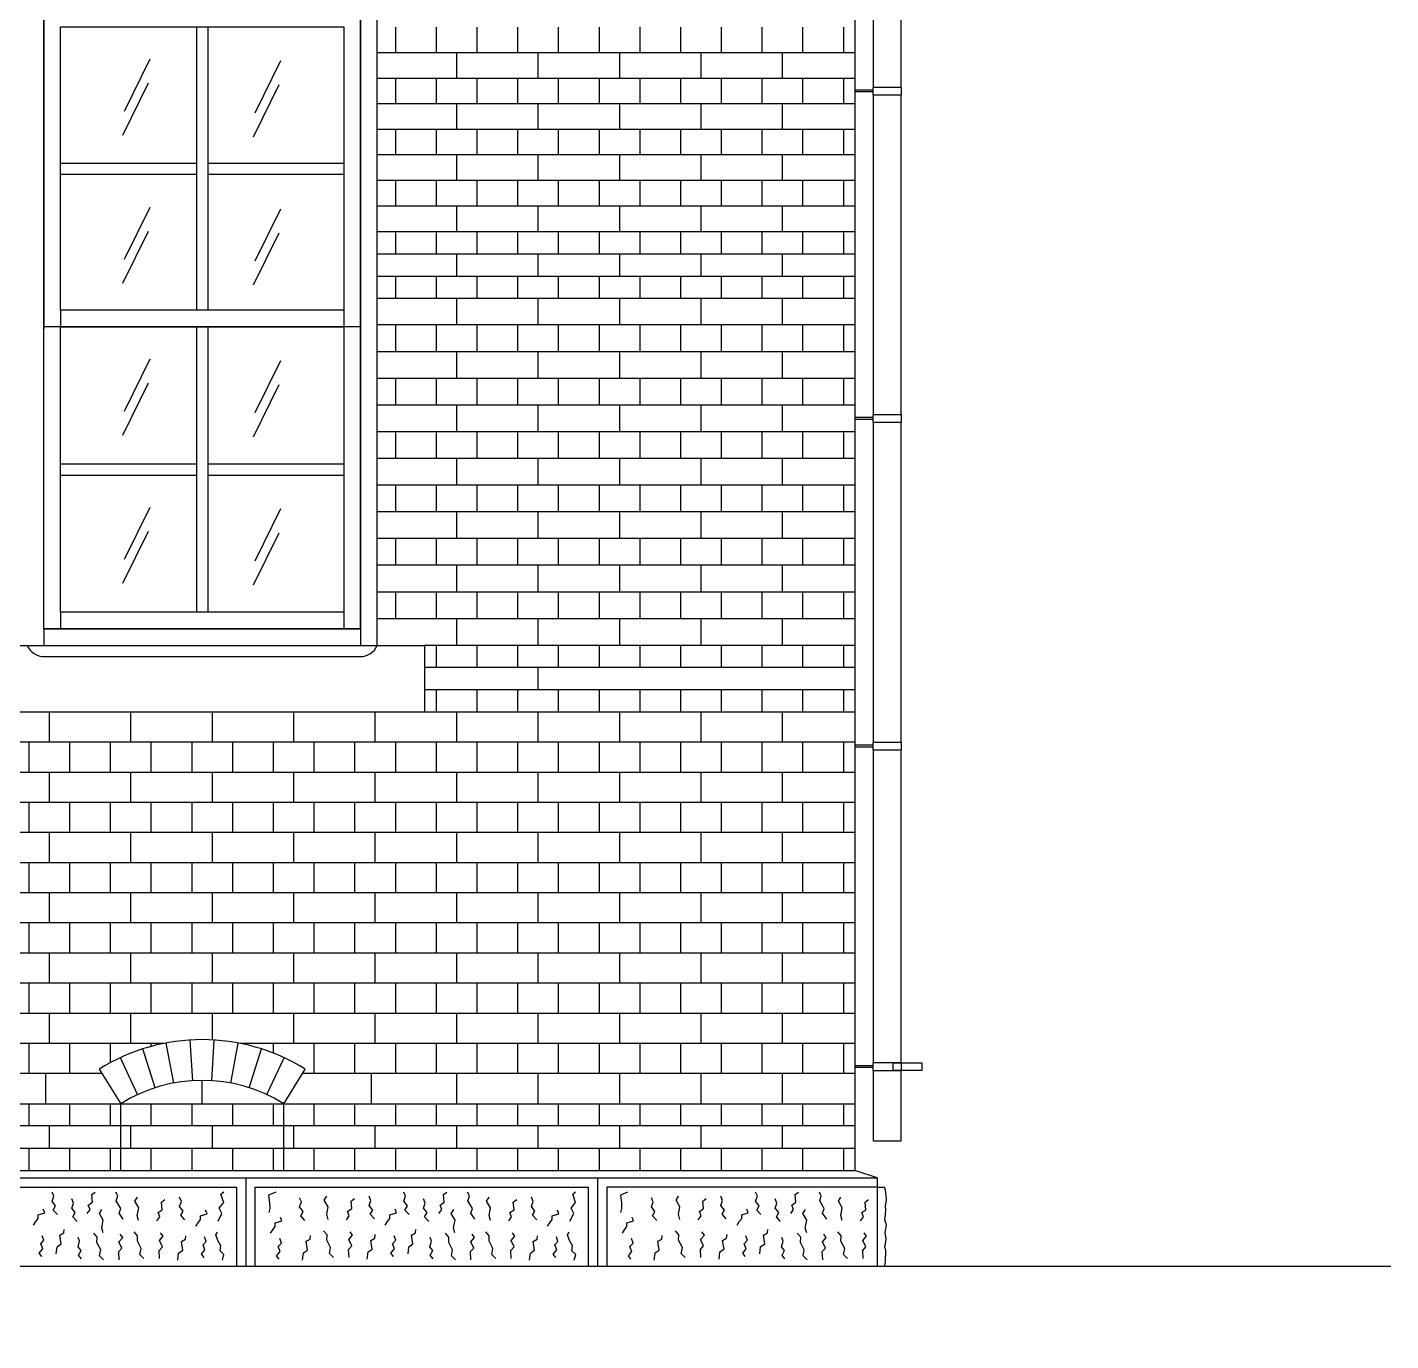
# Model space of a CAD drawing. Extents: x 138805 to 172445, y -129942 to -106182.
# Drawn here: x 151167 to 154849, y -122456 to -118910 of the extents above; entities that cross this region are included whole.
import ezdxf

# ---------------------------------------------------------------- set-up
doc = ezdxf.new("R2010")
doc.units = 0
doc.header["$LTSCALE"] = 50
doc.header["$MEASUREMENT"] = 0
for name, color, linetype in [('ele-3', 6, 'CONTINUOUS'), ('h', 5, 'CONTINUOUS'), ('HAT', 5, 'CONTINUOUS'), ('HATCH', 5, 'CONTINUOUS'), ('W-1', 3, 'CONTINUOUS'), ('W-2', 2, 'CONTINUOUS'), ('WID', 4, 'CONTINUOUS')]:
    doc.layers.add(name, color=color, linetype=linetype)

msp = doc.modelspace()

# ---------------------------------------------------------------- linework, layer by layer
at = {"layer": 'ele-3'}
for p, q in [((152112.1, -119461.3), (153402.1, -119461.3)), ((152112.1, -119521.3), (153402.1, -119521.3)), ((152112.1, -119581.3), (153402.1, -119581.3)), ((152112.1, -119641.3), (153402.1, -119641.3)), ((153402.1, -120578.8), (152239.6, -120578.8)), ((153402.1, -120638.8), (152239.6, -120638.8)), ((153402.1, -120698.8), (152239.6, -120698.8)), ((153402.1, -120758.8), (152239.6, -120758.8)), ((151562.8, -121760.5), (151542.5, -121652.4)), ((151613.9, -121754.2), (151607.1, -121644.4)), ((151665.4, -121754.2), (151672.2, -121644.4)), ((151716.5, -121760.5), (151736.8, -121652.4)), ((151464.9, -121791.9), (151418.7, -121692)), ((151512.9, -121773.1), (151479.4, -121668.4)), ((151766.4, -121773.1), (151799.9, -121668.4)), ((151814.4, -121791.9), (151860.6, -121692)), ((151361.4, -121723), (151419.6, -121816.3)), ((151859.6, -121816.3), (151917.9, -121723)), ((149269.6, -121816.3), (151419.6, -121816.3)), ((151859.6, -121816.3), (153402.1, -121816.3)), ((151419.6, -121876.3), (149269.6, -121876.3)), ((153402.1, -121876.3), (151859.6, -121876.3)), ((149269.6, -121936.3), (151419.6, -121936.3)), ((151859.6, -121936.3), (153402.1, -121936.3))]:
    msp.add_line(p, q, dxfattribs=at)
for points in [[(152162.1, -119521.3), (152162.1, -119461.3)], [(152272.1, -119521.3), (152272.1, -119461.3)], [(152382.1, -119521.3), (152382.1, -119461.3)], [(152492.1, -119521.3), (152492.1, -119461.3)], [(152602.1, -119521.3), (152602.1, -119461.3)], [(152712.1, -119521.3), (152712.1, -119461.3)], [(152822.1, -119521.3), (152822.1, -119461.3)], [(152932.1, -119521.3), (152932.1, -119461.3)], [(153042.1, -119521.3), (153042.1, -119461.3)], [(153152.1, -119521.3), (153152.1, -119461.3)], [(153262.1, -119521.3), (153262.1, -119461.3)], [(153372.1, -119521.3), (153372.1, -119461.3)], [(152327.1, -119581.3), (152327.1, -119521.3)], [(152547.1, -119581.3), (152547.1, -119521.3)], [(152767.1, -119581.3), (152767.1, -119521.3)], [(152987.1, -119581.3), (152987.1, -119521.3)], [(153207.1, -119581.3), (153207.1, -119521.3)], [(152162.1, -119641.3), (152162.1, -119581.3)], [(152272.1, -119641.3), (152272.1, -119581.3)], [(152382.1, -119641.3), (152382.1, -119581.3)], [(152492.1, -119641.3), (152492.1, -119581.3)], [(152602.1, -119641.3), (152602.1, -119581.3)], [(152712.1, -119641.3), (152712.1, -119581.3)], [(152822.1, -119641.3), (152822.1, -119581.3)], [(152932.1, -119641.3), (152932.1, -119581.3)], [(153042.1, -119641.3), (153042.1, -119581.3)], [(153152.1, -119641.3), (153152.1, -119581.3)], [(153262.1, -119641.3), (153262.1, -119581.3)], [(153372.1, -119641.3), (153372.1, -119581.3)], [(152272.1, -120638.8), (152272.1, -120578.8)], [(152382.1, -120638.8), (152382.1, -120578.8)], [(152492.1, -120638.8), (152492.1, -120578.8)], [(152602.1, -120638.8), (152602.1, -120578.8)], [(152712.1, -120638.8), (152712.1, -120578.8)], [(152822.1, -120638.8), (152822.1, -120578.8)], [(152932.1, -120638.8), (152932.1, -120578.8)], [(153042.1, -120638.8), (153042.1, -120578.8)], [(153152.1, -120638.8), (153152.1, -120578.8)], [(153262.1, -120638.8), (153262.1, -120578.8)], [(153372.1, -120638.8), (153372.1, -120578.8)], [(152547.1, -120698.8), (152547.1, -120638.8)], [(152272.1, -120758.8), (152272.1, -120698.8)], [(152382.1, -120758.8), (152382.1, -120698.8)], [(152492.1, -120758.8), (152492.1, -120698.8)], [(152602.1, -120758.8), (152602.1, -120698.8)], [(152712.1, -120758.8), (152712.1, -120698.8)], [(152822.1, -120758.8), (152822.1, -120698.8)], [(152932.1, -120758.8), (152932.1, -120698.8)], [(153042.1, -120758.8), (153042.1, -120698.8)], [(153152.1, -120758.8), (153152.1, -120698.8)], [(153262.1, -120758.8), (153262.1, -120698.8)], [(153372.1, -120758.8), (153372.1, -120698.8)], [(151172.1, -121876.3), (151172.1, -121816.3)], [(151282.1, -121876.3), (151282.1, -121816.3)], [(151392.1, -121876.3), (151392.1, -121816.3)], [(151942.1, -121876.3), (151942.1, -121816.3)], [(152052.1, -121876.3), (152052.1, -121816.3)], [(152162.1, -121876.3), (152162.1, -121816.3)], [(152272.1, -121876.3), (152272.1, -121816.3)], [(152382.1, -121876.3), (152382.1, -121816.3)], [(152492.1, -121876.3), (152492.1, -121816.3)], [(152602.1, -121876.3), (152602.1, -121816.3)], [(152712.1, -121876.3), (152712.1, -121816.3)], [(152822.1, -121876.3), (152822.1, -121816.3)], [(152932.1, -121876.3), (152932.1, -121816.3)], [(153042.1, -121876.3), (153042.1, -121816.3)], [(153152.1, -121876.3), (153152.1, -121816.3)], [(153262.1, -121876.3), (153262.1, -121816.3)], [(153372.1, -121876.3), (153372.1, -121816.3)], [(151227.1, -121936.3), (151227.1, -121876.3)], [(151887.1, -121936.3), (151887.1, -121876.3)], [(152107.1, -121936.3), (152107.1, -121876.3)], [(152327.1, -121936.3), (152327.1, -121876.3)], [(152547.1, -121936.3), (152547.1, -121876.3)], [(152767.1, -121936.3), (152767.1, -121876.3)], [(152987.1, -121936.3), (152987.1, -121876.3)], [(153207.1, -121936.3), (153207.1, -121876.3)], [(151172.1, -121996.3), (151172.1, -121936.3)], [(151282.1, -121996.3), (151282.1, -121936.3)], [(151392.1, -121996.3), (151392.1, -121936.3)], [(151942.1, -121996.3), (151942.1, -121936.3)], [(152052.1, -121996.3), (152052.1, -121936.3)], [(152162.1, -121996.3), (152162.1, -121936.3)], [(152272.1, -121996.3), (152272.1, -121936.3)], [(152382.1, -121996.3), (152382.1, -121936.3)], [(152492.1, -121996.3), (152492.1, -121936.3)], [(152602.1, -121996.3), (152602.1, -121936.3)], [(152712.1, -121996.3), (152712.1, -121936.3)], [(152822.1, -121996.3), (152822.1, -121936.3)], [(152932.1, -121996.3), (152932.1, -121936.3)], [(153042.1, -121996.3), (153042.1, -121936.3)], [(153152.1, -121996.3), (153152.1, -121936.3)], [(153262.1, -121996.3), (153262.1, -121936.3)], [(153372.1, -121996.3), (153372.1, -121936.3)]]:
    msp.add_lwpolyline(points, dxfattribs=at)
for radius in [525.7, 415.7]:
    msp.add_arc((151639.6, -122169), radius, 58.0436, 121.9564, dxfattribs=at)
at = {"layer": 'h'}
for p, q in [((151498.5, -118996), (151428.9, -119136.7)), ((151851.4, -119000.4), (151781.8, -119141.1)), ((153402.1, -118978.6), (152112.1, -118978.6)), ((151493.7, -119060.8), (151424.1, -119201.5)), ((151846.7, -119065.3), (151777.1, -119206)), ((153402.1, -119047.5), (152112.1, -119047.5)), ((153402.1, -119116.5), (152112.1, -119116.5)), ((153402.1, -119185.5), (152112.1, -119185.5)), ((153402.1, -119254.4), (152112.1, -119254.4)), ((153402.1, -119323.4), (152112.1, -119323.4)), ((151498.5, -119396), (151428.9, -119536.7)), ((151851.4, -119400.4), (151781.8, -119541.1)), ((153402.1, -119392.4), (152112.1, -119392.4)), ((151493.7, -119460.8), (151424.1, -119601.5)), ((151846.7, -119465.3), (151777.1, -119606)), ((153402.1, -119713.5), (152112.1, -119713.5)), ((151498.5, -119806), (151428.9, -119946.7)), ((151851.4, -119810.4), (151781.8, -119951.1)), ((153402.1, -119785.6), (152112.1, -119785.6)), ((151493.7, -119870.8), (151424.1, -120011.5)), ((151846.7, -119875.3), (151777.1, -120016)), ((153402.1, -119857.7), (152112.1, -119857.7)), ((153402.1, -119929.8), (152112.1, -119929.8)), ((153402.1, -120001.9), (152112.1, -120001.9)), ((153402.1, -120074), (152112.1, -120074)), ((153402.1, -120146.1), (152112.1, -120146.1)), ((151498.5, -120206), (151428.9, -120346.7)), ((151851.4, -120210.4), (151781.8, -120351.1)), ((153402.1, -120218.2), (152112.1, -120218.2)), ((151493.7, -120270.8), (151424.1, -120411.5)), ((151846.7, -120275.3), (151777.1, -120416)), ((153402.1, -120290.3), (152112.1, -120290.3)), ((153402.1, -120362.4), (152112.1, -120362.4)), ((153402.1, -120434.6), (152112.1, -120434.6)), ((153402.1, -120506.7), (152112.1, -120506.7)), ((153402.1, -120840.1), (148149.6, -120840.1)), ((153402.1, -120921.5), (148149.6, -120921.5)), ((153402.1, -121002.8), (148149.6, -121002.8)), ((153402.1, -121084.2), (148149.6, -121084.2)), ((153402.1, -121165.5), (148149.6, -121165.5)), ((153402.1, -121246.9), (148149.6, -121246.9)), ((153402.1, -121328.2), (148149.6, -121328.2)), ((153402.1, -121409.6), (148149.6, -121409.6)), ((153402.1, -121490.9), (148149.6, -121490.9)), ((153402.1, -121572.3), (148149.6, -121572.3)), ((151536.1, -121653.6), (149153.1, -121653.6)), ((153402.1, -121653.6), (151743.1, -121653.6)), ((151368.9, -121735), (149320.4, -121735)), ((153402.1, -121735), (151910.4, -121735))]:
    msp.add_line(p, q, dxfattribs=at)
for points in [[(152162.1, -118978.6), (152162.1, -118909.6)], [(152272.1, -118978.6), (152272.1, -118909.6)], [(152382.1, -118978.6), (152382.1, -118909.6)], [(152492.1, -118978.6), (152492.1, -118909.6)], [(152602.1, -118978.6), (152602.1, -118909.6)], [(152712.1, -118978.6), (152712.1, -118909.6)], [(152822.1, -118978.6), (152822.1, -118909.6)], [(152932.1, -118978.6), (152932.1, -118909.6)], [(153042.1, -118978.6), (153042.1, -118909.6)], [(153152.1, -118978.6), (153152.1, -118909.6)], [(153262.1, -118978.6), (153262.1, -118909.6)], [(153372.1, -118978.6), (153372.1, -118909.6)], [(152327.1, -119047.5), (152327.1, -118978.6)], [(152547.1, -119047.5), (152547.1, -118978.6)], [(152767.1, -119047.5), (152767.1, -118978.6)], [(152987.1, -119047.5), (152987.1, -118978.6)], [(153207.1, -119047.5), (153207.1, -118978.6)], [(152162.1, -119116.5), (152162.1, -119047.5)], [(152272.1, -119116.5), (152272.1, -119047.5)], [(152382.1, -119116.5), (152382.1, -119047.5)], [(152492.1, -119116.5), (152492.1, -119047.5)], [(152602.1, -119116.5), (152602.1, -119047.5)], [(152712.1, -119116.5), (152712.1, -119047.5)], [(152822.1, -119116.5), (152822.1, -119047.5)], [(152932.1, -119116.5), (152932.1, -119047.5)], [(153042.1, -119116.5), (153042.1, -119047.5)], [(153152.1, -119116.5), (153152.1, -119047.5)], [(153262.1, -119116.5), (153262.1, -119047.5)], [(153372.1, -119116.5), (153372.1, -119047.5)], [(152327.1, -119185.5), (152327.1, -119116.5)], [(152547.1, -119185.5), (152547.1, -119116.5)], [(152767.1, -119185.5), (152767.1, -119116.5)], [(152987.1, -119185.5), (152987.1, -119116.5)], [(153207.1, -119185.5), (153207.1, -119116.5)], [(152162.1, -119254.4), (152162.1, -119185.5)], [(152272.1, -119254.4), (152272.1, -119185.5)], [(152382.1, -119254.4), (152382.1, -119185.5)], [(152492.1, -119254.4), (152492.1, -119185.5)], [(152602.1, -119254.4), (152602.1, -119185.5)], [(152712.1, -119254.4), (152712.1, -119185.5)], [(152822.1, -119254.4), (152822.1, -119185.5)], [(152932.1, -119254.4), (152932.1, -119185.5)], [(153042.1, -119254.4), (153042.1, -119185.5)], [(153152.1, -119254.4), (153152.1, -119185.5)], [(153262.1, -119254.4), (153262.1, -119185.5)], [(153372.1, -119254.4), (153372.1, -119185.5)], [(152327.1, -119323.4), (152327.1, -119254.4)], [(152547.1, -119323.4), (152547.1, -119254.4)], [(152767.1, -119323.4), (152767.1, -119254.4)], [(152987.1, -119323.4), (152987.1, -119254.4)], [(153207.1, -119323.4), (153207.1, -119254.4)], [(152162.1, -119392.4), (152162.1, -119323.4)], [(152272.1, -119392.4), (152272.1, -119323.4)], [(152382.1, -119392.4), (152382.1, -119323.4)], [(152492.1, -119392.4), (152492.1, -119323.4)], [(152602.1, -119392.4), (152602.1, -119323.4)], [(152712.1, -119392.4), (152712.1, -119323.4)], [(152822.1, -119392.4), (152822.1, -119323.4)], [(152932.1, -119392.4), (152932.1, -119323.4)], [(153042.1, -119392.4), (153042.1, -119323.4)], [(153152.1, -119392.4), (153152.1, -119323.4)], [(153262.1, -119392.4), (153262.1, -119323.4)], [(153372.1, -119392.4), (153372.1, -119323.4)], [(152327.1, -119461.3), (152327.1, -119392.4)], [(152547.1, -119461.3), (152547.1, -119392.4)], [(152767.1, -119461.3), (152767.1, -119392.4)], [(152987.1, -119461.3), (152987.1, -119392.4)], [(153207.1, -119461.3), (153207.1, -119392.4)], [(152327.1, -119713.5), (152327.1, -119641.3)], [(152547.1, -119713.5), (152547.1, -119641.3)], [(152767.1, -119713.5), (152767.1, -119641.3)], [(152987.1, -119713.5), (152987.1, -119641.3)], [(153207.1, -119713.5), (153207.1, -119641.3)], [(152162.1, -119785.6), (152162.1, -119713.5)], [(152272.1, -119785.6), (152272.1, -119713.5)], [(152382.1, -119785.6), (152382.1, -119713.5)], [(152492.1, -119785.6), (152492.1, -119713.5)], [(152602.1, -119785.6), (152602.1, -119713.5)], [(152712.1, -119785.6), (152712.1, -119713.5)], [(152822.1, -119785.6), (152822.1, -119713.5)], [(152932.1, -119785.6), (152932.1, -119713.5)], [(153042.1, -119785.6), (153042.1, -119713.5)], [(153152.1, -119785.6), (153152.1, -119713.5)], [(153262.1, -119785.6), (153262.1, -119713.5)], [(153372.1, -119785.6), (153372.1, -119713.5)], [(152327.1, -119857.7), (152327.1, -119785.6)], [(152547.1, -119857.7), (152547.1, -119785.6)], [(152767.1, -119857.7), (152767.1, -119785.6)], [(152987.1, -119857.7), (152987.1, -119785.6)], [(153207.1, -119857.7), (153207.1, -119785.6)], [(152162.1, -119929.8), (152162.1, -119857.7)], [(152272.1, -119929.8), (152272.1, -119857.7)], [(152382.1, -119929.8), (152382.1, -119857.7)], [(152492.1, -119929.8), (152492.1, -119857.7)], [(152602.1, -119929.8), (152602.1, -119857.7)], [(152712.1, -119929.8), (152712.1, -119857.7)], [(152822.1, -119929.8), (152822.1, -119857.7)], [(152932.1, -119929.8), (152932.1, -119857.7)], [(153042.1, -119929.8), (153042.1, -119857.7)], [(153152.1, -119929.8), (153152.1, -119857.7)], [(153262.1, -119929.8), (153262.1, -119857.7)], [(153372.1, -119929.8), (153372.1, -119857.7)], [(152327.1, -120001.9), (152327.1, -119929.8)], [(152547.1, -120001.9), (152547.1, -119929.8)], [(152767.1, -120001.9), (152767.1, -119929.8)], [(152987.1, -120001.9), (152987.1, -119929.8)], [(153207.1, -120001.9), (153207.1, -119929.8)], [(152162.1, -120074), (152162.1, -120001.9)], [(152272.1, -120074), (152272.1, -120001.9)], [(152382.1, -120074), (152382.1, -120001.9)], [(152492.1, -120074), (152492.1, -120001.9)], [(152602.1, -120074), (152602.1, -120001.9)], [(152712.1, -120074), (152712.1, -120001.9)], [(152822.1, -120074), (152822.1, -120001.9)], [(152932.1, -120074), (152932.1, -120001.9)], [(153042.1, -120074), (153042.1, -120001.9)], [(153152.1, -120074), (153152.1, -120001.9)], [(153262.1, -120074), (153262.1, -120001.9)], [(153372.1, -120074), (153372.1, -120001.9)], [(152327.1, -120146.1), (152327.1, -120074)], [(152547.1, -120146.1), (152547.1, -120074)], [(152767.1, -120146.1), (152767.1, -120074)], [(152987.1, -120146.1), (152987.1, -120074)], [(153207.1, -120146.1), (153207.1, -120074)], [(152162.1, -120218.2), (152162.1, -120146.1)], [(152272.1, -120218.2), (152272.1, -120146.1)], [(152382.1, -120218.2), (152382.1, -120146.1)], [(152492.1, -120218.2), (152492.1, -120146.1)], [(152602.1, -120218.2), (152602.1, -120146.1)], [(152712.1, -120218.2), (152712.1, -120146.1)], [(152822.1, -120218.2), (152822.1, -120146.1)], [(152932.1, -120218.2), (152932.1, -120146.1)], [(153042.1, -120218.2), (153042.1, -120146.1)], [(153152.1, -120218.2), (153152.1, -120146.1)], [(153262.1, -120218.2), (153262.1, -120146.1)], [(153372.1, -120218.2), (153372.1, -120146.1)], [(152327.1, -120290.3), (152327.1, -120218.2)], [(152547.1, -120290.3), (152547.1, -120218.2)], [(152767.1, -120290.3), (152767.1, -120218.2)], [(152987.1, -120290.3), (152987.1, -120218.2)], [(153207.1, -120290.3), (153207.1, -120218.2)], [(152162.1, -120362.4), (152162.1, -120290.3)], [(152272.1, -120362.4), (152272.1, -120290.3)], [(152382.1, -120362.4), (152382.1, -120290.3)], [(152492.1, -120362.4), (152492.1, -120290.3)], [(152602.1, -120362.4), (152602.1, -120290.3)], [(152712.1, -120362.4), (152712.1, -120290.3)], [(152822.1, -120362.4), (152822.1, -120290.3)], [(152932.1, -120362.4), (152932.1, -120290.3)], [(153042.1, -120362.4), (153042.1, -120290.3)], [(153152.1, -120362.4), (153152.1, -120290.3)], [(153262.1, -120362.4), (153262.1, -120290.3)], [(153372.1, -120362.4), (153372.1, -120290.3)], [(152327.1, -120434.6), (152327.1, -120362.4)], [(152547.1, -120434.6), (152547.1, -120362.4)], [(152767.1, -120434.6), (152767.1, -120362.4)], [(152987.1, -120434.6), (152987.1, -120362.4)], [(153207.1, -120434.6), (153207.1, -120362.4)], [(152162.1, -120506.7), (152162.1, -120434.6)], [(152272.1, -120506.7), (152272.1, -120434.6)], [(152382.1, -120506.7), (152382.1, -120434.6)], [(152492.1, -120506.7), (152492.1, -120434.6)], [(152602.1, -120506.7), (152602.1, -120434.6)], [(152712.1, -120506.7), (152712.1, -120434.6)], [(152822.1, -120506.7), (152822.1, -120434.6)], [(152932.1, -120506.7), (152932.1, -120434.6)], [(153042.1, -120506.7), (153042.1, -120434.6)], [(153152.1, -120506.7), (153152.1, -120434.6)], [(153262.1, -120506.7), (153262.1, -120434.6)], [(153372.1, -120506.7), (153372.1, -120434.6)], [(152327.1, -120578.8), (152327.1, -120506.7)], [(152547.1, -120578.8), (152547.1, -120506.7)], [(152767.1, -120578.8), (152767.1, -120506.7)], [(152987.1, -120578.8), (152987.1, -120506.7)], [(153207.1, -120578.8), (153207.1, -120506.7)], [(151227.1, -120840.1), (151227.1, -120758.8)], [(151447.1, -120840.1), (151447.1, -120758.8)], [(151667.1, -120840.1), (151667.1, -120758.8)], [(151887.1, -120840.1), (151887.1, -120758.8)], [(152107.1, -120840.1), (152107.1, -120758.8)], [(152327.1, -120840.1), (152327.1, -120758.8)], [(152547.1, -120840.1), (152547.1, -120758.8)], [(152767.1, -120840.1), (152767.1, -120758.8)], [(152987.1, -120840.1), (152987.1, -120758.8)], [(153207.1, -120840.1), (153207.1, -120758.8)], [(151172.1, -120921.5), (151172.1, -120840.1)], [(151282.1, -120921.5), (151282.1, -120840.1)], [(151392.1, -120921.5), (151392.1, -120840.1)], [(151502.1, -120921.5), (151502.1, -120840.1)], [(151612.1, -120921.5), (151612.1, -120840.1)], [(151722.1, -120921.5), (151722.1, -120840.1)], [(151832.1, -120921.5), (151832.1, -120840.1)], [(151942.1, -120921.5), (151942.1, -120840.1)], [(152052.1, -120921.5), (152052.1, -120840.1)], [(152162.1, -120921.5), (152162.1, -120840.1)], [(152272.1, -120921.5), (152272.1, -120840.1)], [(152382.1, -120921.5), (152382.1, -120840.1)], [(152492.1, -120921.5), (152492.1, -120840.1)], [(152602.1, -120921.5), (152602.1, -120840.1)], [(152712.1, -120921.5), (152712.1, -120840.1)], [(152822.1, -120921.5), (152822.1, -120840.1)], [(152932.1, -120921.5), (152932.1, -120840.1)], [(153042.1, -120921.5), (153042.1, -120840.1)], [(153152.1, -120921.5), (153152.1, -120840.1)], [(153262.1, -120921.5), (153262.1, -120840.1)], [(153372.1, -120921.5), (153372.1, -120840.1)], [(151227.1, -121002.8), (151227.1, -120921.5)], [(151447.1, -121002.8), (151447.1, -120921.5)], [(151667.1, -121002.8), (151667.1, -120921.5)], [(151887.1, -121002.8), (151887.1, -120921.5)], [(152107.1, -121002.8), (152107.1, -120921.5)], [(152327.1, -121002.8), (152327.1, -120921.5)], [(152547.1, -121002.8), (152547.1, -120921.5)], [(152767.1, -121002.8), (152767.1, -120921.5)], [(152987.1, -121002.8), (152987.1, -120921.5)], [(153207.1, -121002.8), (153207.1, -120921.5)], [(151172.1, -121084.2), (151172.1, -121002.8)], [(151282.1, -121084.2), (151282.1, -121002.8)], [(151392.1, -121084.2), (151392.1, -121002.8)], [(151502.1, -121084.2), (151502.1, -121002.8)], [(151612.1, -121084.2), (151612.1, -121002.8)], [(151722.1, -121084.2), (151722.1, -121002.8)], [(151832.1, -121084.2), (151832.1, -121002.8)], [(151942.1, -121084.2), (151942.1, -121002.8)], [(152052.1, -121084.2), (152052.1, -121002.8)], [(152162.1, -121084.2), (152162.1, -121002.8)], [(152272.1, -121084.2), (152272.1, -121002.8)], [(152382.1, -121084.2), (152382.1, -121002.8)], [(152492.1, -121084.2), (152492.1, -121002.8)], [(152602.1, -121084.2), (152602.1, -121002.8)], [(152712.1, -121084.2), (152712.1, -121002.8)], [(152822.1, -121084.2), (152822.1, -121002.8)], [(152932.1, -121084.2), (152932.1, -121002.8)], [(153042.1, -121084.2), (153042.1, -121002.8)], [(153152.1, -121084.2), (153152.1, -121002.8)], [(153262.1, -121084.2), (153262.1, -121002.8)], [(153372.1, -121084.2), (153372.1, -121002.8)], [(151227.1, -121165.5), (151227.1, -121084.2)], [(151447.1, -121165.5), (151447.1, -121084.2)], [(151667.1, -121165.5), (151667.1, -121084.2)], [(151887.1, -121165.5), (151887.1, -121084.2)], [(152107.1, -121165.5), (152107.1, -121084.2)], [(152327.1, -121165.5), (152327.1, -121084.2)], [(152547.1, -121165.5), (152547.1, -121084.2)], [(152767.1, -121165.5), (152767.1, -121084.2)], [(152987.1, -121165.5), (152987.1, -121084.2)], [(153207.1, -121165.5), (153207.1, -121084.2)], [(151172.1, -121246.9), (151172.1, -121165.5)], [(151282.1, -121246.9), (151282.1, -121165.5)], [(151392.1, -121246.9), (151392.1, -121165.5)], [(151502.1, -121246.9), (151502.1, -121165.5)], [(151612.1, -121246.9), (151612.1, -121165.5)], [(151722.1, -121246.9), (151722.1, -121165.5)], [(151832.1, -121246.9), (151832.1, -121165.5)], [(151942.1, -121246.9), (151942.1, -121165.5)], [(152052.1, -121246.9), (152052.1, -121165.5)], [(152162.1, -121246.9), (152162.1, -121165.5)], [(152272.1, -121246.9), (152272.1, -121165.5)], [(152382.1, -121246.9), (152382.1, -121165.5)], [(152492.1, -121246.9), (152492.1, -121165.5)], [(152602.1, -121246.9), (152602.1, -121165.5)], [(152712.1, -121246.9), (152712.1, -121165.5)], [(152822.1, -121246.9), (152822.1, -121165.5)], [(152932.1, -121246.9), (152932.1, -121165.5)], [(153042.1, -121246.9), (153042.1, -121165.5)], [(153152.1, -121246.9), (153152.1, -121165.5)], [(153262.1, -121246.9), (153262.1, -121165.5)], [(153372.1, -121246.9), (153372.1, -121165.5)], [(151227.1, -121328.2), (151227.1, -121246.9)], [(151447.1, -121328.2), (151447.1, -121246.9)], [(151667.1, -121328.2), (151667.1, -121246.9)], [(151887.1, -121328.2), (151887.1, -121246.9)], [(152107.1, -121328.2), (152107.1, -121246.9)], [(152327.1, -121328.2), (152327.1, -121246.9)], [(152547.1, -121328.2), (152547.1, -121246.9)], [(152767.1, -121328.2), (152767.1, -121246.9)], [(152987.1, -121328.2), (152987.1, -121246.9)], [(153207.1, -121328.2), (153207.1, -121246.9)], [(151172.1, -121409.6), (151172.1, -121328.2)], [(151282.1, -121409.6), (151282.1, -121328.2)], [(151392.1, -121409.6), (151392.1, -121328.2)], [(151502.1, -121409.6), (151502.1, -121328.2)], [(151612.1, -121409.6), (151612.1, -121328.2)], [(151722.1, -121409.6), (151722.1, -121328.2)], [(151832.1, -121409.6), (151832.1, -121328.2)], [(151942.1, -121409.6), (151942.1, -121328.2)], [(152052.1, -121409.6), (152052.1, -121328.2)], [(152162.1, -121409.6), (152162.1, -121328.2)], [(152272.1, -121409.6), (152272.1, -121328.2)], [(152382.1, -121409.6), (152382.1, -121328.2)], [(152492.1, -121409.6), (152492.1, -121328.2)], [(152602.1, -121409.6), (152602.1, -121328.2)], [(152712.1, -121409.6), (152712.1, -121328.2)], [(152822.1, -121409.6), (152822.1, -121328.2)], [(152932.1, -121409.6), (152932.1, -121328.2)], [(153042.1, -121409.6), (153042.1, -121328.2)], [(153152.1, -121409.6), (153152.1, -121328.2)], [(153262.1, -121409.6), (153262.1, -121328.2)], [(153372.1, -121409.6), (153372.1, -121328.2)], [(151227.1, -121490.9), (151227.1, -121409.6)], [(151447.1, -121490.9), (151447.1, -121409.6)], [(151667.1, -121490.9), (151667.1, -121409.6)], [(151887.1, -121490.9), (151887.1, -121409.6)], [(152107.1, -121490.9), (152107.1, -121409.6)], [(152327.1, -121490.9), (152327.1, -121409.6)], [(152547.1, -121490.9), (152547.1, -121409.6)], [(152767.1, -121490.9), (152767.1, -121409.6)], [(152987.1, -121490.9), (152987.1, -121409.6)], [(153207.1, -121490.9), (153207.1, -121409.6)], [(151172.1, -121572.3), (151172.1, -121490.9)], [(151282.1, -121572.3), (151282.1, -121490.9)], [(151392.1, -121572.3), (151392.1, -121490.9)], [(151502.1, -121572.3), (151502.1, -121490.9)], [(151612.1, -121572.3), (151612.1, -121490.9)], [(151722.1, -121572.3), (151722.1, -121490.9)], [(151832.1, -121572.3), (151832.1, -121490.9)], [(151942.1, -121572.3), (151942.1, -121490.9)], [(152052.1, -121572.3), (152052.1, -121490.9)], [(152162.1, -121572.3), (152162.1, -121490.9)], [(152272.1, -121572.3), (152272.1, -121490.9)], [(152382.1, -121572.3), (152382.1, -121490.9)], [(152492.1, -121572.3), (152492.1, -121490.9)], [(152602.1, -121572.3), (152602.1, -121490.9)], [(152712.1, -121572.3), (152712.1, -121490.9)], [(152822.1, -121572.3), (152822.1, -121490.9)], [(152932.1, -121572.3), (152932.1, -121490.9)], [(153042.1, -121572.3), (153042.1, -121490.9)], [(153152.1, -121572.3), (153152.1, -121490.9)], [(153262.1, -121572.3), (153262.1, -121490.9)], [(153372.1, -121572.3), (153372.1, -121490.9)], [(151227.1, -121653.6), (151227.1, -121572.3)], [(151447.1, -121653.6), (151447.1, -121572.3)], [(151667.1, -121644.1), (151667.1, -121572.3)], [(151887.1, -121653.6), (151887.1, -121572.3)], [(152107.1, -121653.6), (152107.1, -121572.3)], [(152327.1, -121653.6), (152327.1, -121572.3)], [(152547.1, -121653.6), (152547.1, -121572.3)], [(152767.1, -121653.6), (152767.1, -121572.3)], [(152987.1, -121653.6), (152987.1, -121572.3)], [(153207.1, -121653.6), (153207.1, -121572.3)], [(151172.1, -121735), (151172.1, -121653.6)], [(151282.1, -121735), (151282.1, -121653.6)], [(151392.1, -121705.3), (151392.1, -121653.6)], [(151502.1, -121661.7), (151502.1, -121653.6)], [(151832.1, -121679.9), (151832.1, -121653.6)], [(151942.1, -121735), (151942.1, -121653.6)], [(152052.1, -121735), (152052.1, -121653.6)], [(152162.1, -121735), (152162.1, -121653.6)], [(152272.1, -121735), (152272.1, -121653.6)], [(152382.1, -121735), (152382.1, -121653.6)], [(152492.1, -121735), (152492.1, -121653.6)], [(152602.1, -121735), (152602.1, -121653.6)], [(152712.1, -121735), (152712.1, -121653.6)], [(152822.1, -121735), (152822.1, -121653.6)], [(152932.1, -121735), (152932.1, -121653.6)], [(153042.1, -121735), (153042.1, -121653.6)], [(153152.1, -121735), (153152.1, -121653.6)], [(153262.1, -121735), (153262.1, -121653.6)], [(153372.1, -121735), (153372.1, -121653.6)], [(151217.1, -121816.3), (151217.1, -121735)], [(152097.1, -121816.3), (152097.1, -121735)], [(152327.1, -121816.3), (152327.1, -121735)], [(152547.1, -121816.3), (152547.1, -121735)], [(152767.1, -121816.3), (152767.1, -121735)], [(152987.1, -121816.3), (152987.1, -121735)], [(153207.1, -121816.3), (153207.1, -121735)], [(151248.5, -122115.7), (151237.2, -122103.4), (151243.7, -122092), (151234, -122079.7), (151238.8, -122066.2), (151234, -122054.9)], [(151329, -122112.7), (151336.6, -122101.6), (151332, -122089.9), (151343.2, -122082.2), (151341.2, -122061.9), (151350.3, -122054.8)], [(151426.1, -122128.3), (151414.9, -122111.6), (151419.7, -122099.7), (151407.4, -122078.7), (151411.5, -122065.1), (151406.4, -122054.9)], [(151682.4, -122133.1), (151693, -122112.4), (151685.8, -122098.4), (151697.8, -122083), (151690.1, -122060.4), (151697.8, -122054.1)], [(151838.4, -122054.8), (151819, -122063.4), (151821.7, -122084.4), (151822.2, -122099), (151819.5, -122109.7)], [(152198.5, -122115.7), (152187.2, -122103.4), (152193.7, -122092), (152184, -122079.7), (152188.8, -122066.2), (152184, -122054.9)], [(152279, -122112.7), (152286.6, -122101.6), (152282, -122089.9), (152293.2, -122082.2), (152291.2, -122061.9), (152300.3, -122054.8)], [(152376.1, -122128.3), (152364.9, -122111.6), (152369.7, -122099.7), (152357.4, -122078.7), (152361.5, -122065.1), (152356.4, -122054.9)], [(152632.4, -122133.1), (152643, -122112.4), (152635.8, -122098.4), (152647.8, -122083), (152640.1, -122060.4), (152647.8, -122054.1)], [(152788.4, -122054.8), (152769, -122063.4), (152771.7, -122084.4), (152772.2, -122099), (152769.5, -122109.7)], [(153148.5, -122115.7), (153137.2, -122103.4), (153143.7, -122092), (153134, -122079.7), (153138.8, -122066.2), (153134, -122054.9)], [(153229, -122112.7), (153236.6, -122101.6), (153232, -122089.9), (153243.2, -122082.2), (153241.2, -122061.9), (153250.3, -122054.8)], [(153326.1, -122128.3), (153314.9, -122111.6), (153319.7, -122099.7), (153307.4, -122078.7), (153311.5, -122065.1), (153306.4, -122054.9)], [(151184.1, -122143.9), (151190.1, -122134.8), (151196.5, -122126.2), (151196.5, -122116.5), (151214.3, -122111.1), (151210.5, -122101.4)], [(151301.6, -122134.1), (151290.3, -122121.7), (151296.8, -122110.4), (151287.1, -122098), (151291.9, -122084.6), (151287.1, -122073.2)], [(151372.1, -122165.2), (151368.4, -122151.1), (151372.4, -122130.8), (151361.8, -122113), (151368.8, -122102.2)], [(151467.8, -122131.9), (151464.2, -122117.8), (151468.1, -122097.6), (151457.6, -122079.7), (151464.6, -122068.9)], [(151517.5, -122133), (151525.1, -122121.8), (151520.6, -122110.2), (151531.8, -122102.5), (151529.7, -122082.2), (151538.9, -122075.1)], [(151593.1, -122129.9), (151581.8, -122117.5), (151588.2, -122106.2), (151578.5, -122093.8), (151583.4, -122080.3), (151578.5, -122069)], [(151917.1, -122131.3), (151905.8, -122118.9), (151912.3, -122107.6), (151902.6, -122095.2), (151907.4, -122081.7), (151902.6, -122070.4)], [(151979.6, -122129.1), (151975.9, -122115), (151979.9, -122094.8), (151969.3, -122076.9), (151976.3, -122066.1)], [(152029.3, -122130.2), (152036.9, -122119), (152032.3, -122107.3), (152043.5, -122099.7), (152041.5, -122079.4), (152050.6, -122072.3)], [(152104.8, -122127), (152093.5, -122114.7), (152100, -122103.4), (152090.3, -122091), (152095.1, -122077.5), (152090.3, -122066.2)], [(152134.1, -122143.9), (152140.1, -122134.8), (152146.5, -122126.2), (152146.5, -122116.5), (152164.3, -122111.1), (152160.5, -122101.4)], [(152251.6, -122134.1), (152240.3, -122121.7), (152246.8, -122110.4), (152237.1, -122098), (152241.9, -122084.6), (152237.1, -122073.2)], [(152322.1, -122165.2), (152318.4, -122151.1), (152322.4, -122130.8), (152311.8, -122113), (152318.8, -122102.2)], [(152417.8, -122131.9), (152414.2, -122117.8), (152418.1, -122097.6), (152407.6, -122079.7), (152414.6, -122068.9)], [(152467.5, -122133), (152475.1, -122121.8), (152470.6, -122110.2), (152481.8, -122102.5), (152479.7, -122082.2), (152488.9, -122075.1)], [(152543.1, -122129.9), (152531.8, -122117.5), (152538.2, -122106.2), (152528.5, -122093.8), (152533.4, -122080.3), (152528.5, -122069)], [(152867.1, -122131.3), (152855.8, -122118.9), (152862.3, -122107.6), (152852.6, -122095.2), (152857.4, -122081.7), (152852.6, -122070.4)], [(152929.6, -122129.1), (152925.9, -122115), (152929.9, -122094.8), (152919.3, -122076.9), (152926.3, -122066.1)], [(152979.3, -122130.2), (152986.9, -122119), (152982.3, -122107.3), (152993.5, -122099.7), (152991.5, -122079.4), (153000.6, -122072.3)], [(153054.8, -122127), (153043.5, -122114.7), (153050, -122103.4), (153040.3, -122091), (153045.1, -122077.5), (153040.3, -122066.2)], [(153084.1, -122143.9), (153090.1, -122134.8), (153096.5, -122126.2), (153096.5, -122116.5), (153114.3, -122111.1), (153110.5, -122101.4)], [(153201.6, -122134.1), (153190.3, -122121.7), (153196.8, -122110.4), (153187.1, -122098), (153191.9, -122084.6), (153187.1, -122073.2)], [(153272.1, -122165.2), (153268.4, -122151.1), (153272.4, -122130.8), (153261.8, -122113), (153268.8, -122102.2)], [(153367.8, -122131.9), (153364.2, -122117.8), (153368.1, -122097.6), (153357.6, -122079.7), (153364.6, -122068.9)], [(153417.5, -122133), (153425.1, -122121.8), (153420.6, -122110.2), (153431.8, -122102.5), (153429.7, -122082.2), (153438.9, -122075.1)], [(151622.4, -122146.7), (151628.3, -122137.6), (151634.8, -122129), (151634.8, -122119.3), (151652.6, -122113.9), (151648.8, -122104.2)], [(151824.4, -122165.7), (151830.3, -122156.6), (151836.8, -122148), (151836.8, -122138.3), (151854.5, -122132.9), (151850.8, -122123.2)], [(152572.4, -122146.7), (152578.3, -122137.6), (152584.8, -122129), (152584.8, -122119.3), (152602.6, -122113.9), (152598.8, -122104.2)], [(152774.4, -122165.7), (152780.3, -122156.6), (152786.8, -122148), (152786.8, -122138.3), (152804.5, -122132.9), (152800.8, -122123.2)], [(151206.2, -122228.8), (151199.2, -122219.7), (151208.9, -122207.8), (151203.5, -122194.9), (151212.1, -122185.2), (151207.8, -122173.4)], [(151245.4, -122221.9), (151247.5, -122202.5), (151258.8, -122194.9), (151255.1, -122171.2), (151265.8, -122165.3), (151266.9, -122155.6)], [(151373.2, -122237.6), (151362.4, -122226.9), (151365.6, -122210.7), (151355.4, -122191.3), (151355.9, -122176.8), (151346.8, -122166)], [(151415.3, -122237.7), (151414.3, -122215.8), (151422.9, -122206.2), (151414.8, -122189.4), (151425, -122177.7), (151418.3, -122168.6)], [(151482.2, -122234.2), (151471.4, -122223.4), (151474.7, -122207.3), (151464.4, -122187.9), (151465, -122173.4), (151455.8, -122162.6)], [(151524.4, -122234.3), (151523.3, -122212.4), (151532, -122202.8), (151523.9, -122186), (151534, -122174.3), (151527.4, -122165.1)], [(151573.6, -122238.9), (151575.8, -122219.5), (151587.1, -122212), (151583.3, -122188.3), (151594.1, -122182.4), (151595.2, -122172.7)], [(151644.5, -122231.7), (151637.5, -122222.5), (151647.1, -122210.7), (151641.8, -122197.7), (151650.4, -122188), (151646.1, -122176.2)], [(151694.5, -122239), (151698.3, -122223.1), (151687.7, -122213.5), (151689.7, -122200), (151681.5, -122186), (151676.2, -122170.2), (151680.5, -122163.4)], [(151910.6, -122238.4), (151912.7, -122219), (151924, -122211.5), (151920.2, -122187.8), (151931, -122181.9), (151932.1, -122172.2)], [(151994, -122231.4), (151983.2, -122220.6), (151986.4, -122204.5), (151976.2, -122185.1), (151976.7, -122170.6), (151967.6, -122159.8)], [(152036.1, -122231.5), (152035.1, -122209.6), (152043.7, -122199.9), (152035.6, -122183.2), (152045.8, -122171.5), (152039.2, -122162.3)], [(152085.4, -122236.1), (152087.5, -122216.7), (152098.8, -122209.2), (152095.1, -122185.5), (152105.8, -122179.6), (152106.9, -122169.9)], [(152156.2, -122228.8), (152149.2, -122219.7), (152158.9, -122207.8), (152153.5, -122194.9), (152162.1, -122185.2), (152157.8, -122173.4)], [(152195.4, -122221.9), (152197.5, -122202.5), (152208.8, -122194.9), (152205.1, -122171.2), (152215.8, -122165.3), (152216.9, -122155.6)], [(152323.2, -122237.6), (152312.4, -122226.9), (152315.6, -122210.7), (152305.4, -122191.3), (152305.9, -122176.8), (152296.8, -122166)], [(152365.3, -122237.7), (152364.3, -122215.8), (152372.9, -122206.2), (152364.8, -122189.4), (152375, -122177.7), (152368.3, -122168.6)], [(152432.2, -122234.2), (152421.4, -122223.4), (152424.7, -122207.3), (152414.4, -122187.9), (152415, -122173.4), (152405.8, -122162.6)], [(152474.4, -122234.3), (152473.3, -122212.4), (152482, -122202.8), (152473.9, -122186), (152484, -122174.3), (152477.4, -122165.1)], [(152523.6, -122238.9), (152525.8, -122219.5), (152537.1, -122212), (152533.3, -122188.3), (152544.1, -122182.4), (152545.2, -122172.7)], [(152594.5, -122231.7), (152587.5, -122222.5), (152597.1, -122210.7), (152591.8, -122197.7), (152600.4, -122188), (152596.1, -122176.2)], [(152644.5, -122239), (152648.3, -122223.1), (152637.7, -122213.5), (152639.7, -122200), (152631.5, -122186), (152626.2, -122170.2), (152630.5, -122163.4)], [(152860.6, -122238.4), (152862.7, -122219), (152874, -122211.5), (152870.2, -122187.8), (152881, -122181.9), (152882.1, -122172.2)], [(152944, -122231.4), (152933.2, -122220.6), (152936.4, -122204.5), (152926.2, -122185.1), (152926.7, -122170.6), (152917.6, -122159.8)], [(152986.1, -122231.5), (152985.1, -122209.6), (152993.7, -122199.9), (152985.6, -122183.2), (152995.8, -122171.5), (152989.2, -122162.3)], [(153035.4, -122236.1), (153037.5, -122216.7), (153048.8, -122209.2), (153045.1, -122185.5), (153055.8, -122179.6), (153056.9, -122169.9)], [(153106.2, -122228.8), (153099.2, -122219.7), (153108.9, -122207.8), (153103.5, -122194.9), (153112.1, -122185.2), (153107.8, -122173.4)], [(153145.4, -122221.9), (153147.5, -122202.5), (153158.8, -122194.9), (153155.1, -122171.2), (153165.8, -122165.3), (153166.9, -122155.6)], [(153273.2, -122237.6), (153262.4, -122226.9), (153265.6, -122210.7), (153255.4, -122191.3), (153255.9, -122176.8), (153246.8, -122166)], [(153315.3, -122237.7), (153314.3, -122215.8), (153322.9, -122206.2), (153314.8, -122189.4), (153325, -122177.7), (153318.3, -122168.6)], [(153382.2, -122234.2), (153371.4, -122223.4), (153374.7, -122207.3), (153364.4, -122187.9), (153365, -122173.4), (153355.8, -122162.6)], [(153424.4, -122234.3), (153423.3, -122212.4), (153432, -122202.8), (153423.9, -122186), (153434, -122174.3), (153427.4, -122165.1)], [(151313.2, -122234.8), (151305.6, -122224.9), (151312.3, -122212.8), (151304.4, -122203), (151308.4, -122187.7), (151305, -122177.3)], [(151847.5, -122236.1), (151840.5, -122227), (151850.2, -122215.1), (151844.8, -122202.2), (151853.4, -122192.5), (151849.1, -122180.7)], [(152263.2, -122234.8), (152255.6, -122224.9), (152262.3, -122212.8), (152254.4, -122203), (152258.4, -122187.7), (152255, -122177.3)], [(152797.5, -122236.1), (152790.5, -122227), (152800.2, -122215.1), (152794.8, -122202.2), (152803.4, -122192.5), (152799.1, -122180.7)], [(153213.2, -122234.8), (153205.6, -122224.9), (153212.3, -122212.8), (153204.4, -122203), (153208.4, -122187.7), (153205, -122177.3)]]:
    msp.add_lwpolyline(points, dxfattribs=at)
at = {"layer": 'HAT'}
for p, q in [((151257.1, -119673.8), (151257.1, -119718.8)), ((152022.1, -119673.8), (152022.1, -119718.8)), ((151257.1, -120488.8), (151257.1, -120533.8)), ((152022.1, -120488.8), (152022.1, -120533.8)), ((151212.1, -120533.8), (151212.1, -120578.8)), ((152067.1, -120533.8), (152067.1, -120578.8)), ((144242.1, -121996.3), (153402.1, -121996.3)), ((153462.1, -122016.3), (153402.1, -121996.3)), ((150832.1, -122041.3), (151732.1, -122041.3)), ((151732.1, -122041.3), (151732.1, -122256.3)), ((151782.1, -122041.3), (151782.1, -122256.3)), ((151782.1, -122041.3), (152682.1, -122041.3)), ((152682.1, -122041.3), (152682.1, -122256.3)), ((152732.1, -122041.3), (152732.1, -122256.3)), ((153462.1, -122041.3), (152732.1, -122041.3)), ((153462.1, -122041.3), (153462.1, -122256.3))]:
    msp.add_line(p, q, dxfattribs=at)
at = {"layer": 'HATCH'}
for p, q in [((153452.1, -119071.8), (153452.1, -118207.3)), ((153527.1, -119071.8), (153527.1, -118207.3)), ((153451.1, -119079.3), (153402.1, -119079.3)), ((153451.1, -119084.3), (153402.1, -119084.3)), ((153452.1, -119956.2), (153452.1, -119091.8)), ((153527.1, -119956.2), (153527.1, -119091.8)), ((153451.1, -119963.7), (153402.1, -119963.7)), ((153451.1, -119968.7), (153402.1, -119968.7)), ((153452.1, -120840.6), (153452.1, -119976.2)), ((153527.1, -120840.6), (153527.1, -119976.2)), ((153451.1, -120848.1), (153402.1, -120848.1)), ((153451.1, -120853.1), (153402.1, -120853.1)), ((153452.1, -121706.3), (153452.1, -120860.6)), ((153527.1, -121706.3), (153527.1, -120860.6)), ((153451.1, -121713.8), (153402.1, -121713.8)), ((153451.1, -121718.8), (153402.1, -121718.8)), ((153452.1, -121916.3), (153452.1, -121726.3)), ((153527.1, -121916.3), (153527.1, -121726.3)), ((153452.1, -121916.3), (153527.1, -121916.3))]:
    msp.add_line(p, q, dxfattribs=at)
for points in [[(153528.1, -119071.8), (153451.1, -119071.8), (153451.1, -119091.8), (153528.1, -119091.8)], [(153528.1, -119956.2), (153451.1, -119956.2), (153451.1, -119976.2), (153528.1, -119976.2)], [(153528.1, -120840.6), (153451.1, -120840.6), (153451.1, -120860.6), (153528.1, -120860.6)], [(153528.1, -121706.3), (153451.1, -121706.3), (153451.1, -121726.3), (153528.1, -121726.3)]]:
    msp.add_lwpolyline(points, close=True, dxfattribs=at)
at = {"layer": 'W-1'}
msp.add_lwpolyline([(153402.1, -117111.3), (153402.1, -121996.3)], dxfattribs=at)
at = {"layer": 'W-2'}
msp.add_lwpolyline([(154849.4, -122256.3), (143972.1, -122256.3), (143972.1, -122456.3), (143672.1, -122456.3), (143672.1, -122256.3), (142712.1, -122256.3)], dxfattribs=at)
at = {"layer": 'WID'}
for p, q in [((152112.1, -120578.8), (152112.1, -118573.8)), ((151624.6, -118908.8), (151624.6, -119673.8)), ((151654.6, -118908.8), (151654.6, -119673.8)), ((151212.1, -120533.8), (151212.1, -118987.9)), ((152067.1, -120533.8), (152067.1, -118987.9)), ((151257.1, -119276.3), (151624.6, -119276.3)), ((151654.6, -119276.3), (152022.1, -119276.3)), ((151257.1, -119306.3), (151624.6, -119306.3)), ((151654.6, -119306.3), (152022.1, -119306.3)), ((151624.6, -119718.8), (151624.6, -120488.8)), ((151654.6, -119718.8), (151654.6, -120488.8)), ((151257.1, -120088.8), (151624.6, -120088.8)), ((151654.6, -120088.8), (152022.1, -120088.8)), ((151257.1, -120118.8), (151624.6, -120118.8)), ((151654.6, -120118.8), (152022.1, -120118.8)), ((151212.1, -120533.8), (152067.1, -120533.8)), ((151167.1, -120578.8), (152112.1, -120578.8)), ((151213.3, -120608.8), (152067.9, -120608.8)), ((151419.6, -121816.3), (151859.6, -121816.3)), ((151859.6, -121876.3), (151419.6, -121876.3)), ((151419.6, -121936.3), (151859.6, -121936.3)), ((144182.1, -122016.3), (153462.1, -122016.3)), ((151757.1, -122016.3), (151757.1, -122256.3)), ((152707.1, -122016.3), (152707.1, -122256.3)), ((153462.1, -122016.3), (153462.1, -122041.3)), ((153462.1, -122041.3), (153482.1, -122041.3))]:
    msp.add_line(p, q, dxfattribs=at)
for points in [[(152067.1, -119723.8), (152067.1, -118863.8), (151212.1, -118863.8), (151212.1, -119723.8)], [(152067.1, -119673.8), (152067.1, -120533.8), (151212.1, -120533.8), (151212.1, -119673.8)], [(151639.6, -121816.3), (151639.6, -121753.4)], [(151419.6, -121996.3), (151419.6, -121816.3)], [(151502.1, -121876.3), (151502.1, -121816.3)], [(151612.1, -121876.3), (151612.1, -121816.3)], [(151722.1, -121876.3), (151722.1, -121816.3)], [(151832.1, -121876.3), (151832.1, -121816.3)], [(151859.6, -121996.3), (151859.6, -121816.3)], [(151447.1, -121936.3), (151447.1, -121876.3)], [(151667.1, -121936.3), (151667.1, -121876.3)], [(151502.1, -121996.3), (151502.1, -121936.3)], [(151612.1, -121996.3), (151612.1, -121936.3)], [(151722.1, -121996.3), (151722.1, -121936.3)], [(151832.1, -121996.3), (151832.1, -121936.3)], [(153482.1, -122256.3), (153484.8, -122244.3), (153485.9, -122210.9), (153483.1, -122205.3), (153486.4, -122182.4), (153483.8, -122164.8), (153487.8, -122143.7), (153483.5, -122129.8), (153485.1, -122114.2), (153485.6, -122104.1), (153485.3, -122092.4), (153487.7, -122076.5), (153486.5, -122063.1), (153484.6, -122049.7), (153482.1, -122041.3)]]:
    msp.add_lwpolyline(points, dxfattribs=at)
for points in [[(152067.1, -119718.8), (151212.1, -119718.8), (151212.1, -118863.8), (152067.1, -118863.8)], [(152022.1, -119673.8), (151257.1, -119673.8), (151257.1, -118908.8), (152022.1, -118908.8)], [(152022.1, -120488.8), (151257.1, -120488.8), (151257.1, -119718.8), (152022.1, -119718.8)], [(151039.6, -120578.8), (152239.6, -120578.8), (152239.6, -120758.8), (151039.6, -120758.8)], [(153505.9, -121706.3), (153582.9, -121706.3), (153582.9, -121726.3), (153505.9, -121726.3)]]:
    msp.add_lwpolyline(points, close=True, dxfattribs=at)
for centre, start, end in [((151212.4, -120559.7), 202.8572, 271.1334), ((152066.9, -120559.7), 268.8666, 337.1428)]:
    msp.add_arc(centre, 49.1, start, end, dxfattribs=at)

doc.saveas('drawing.dxf')
